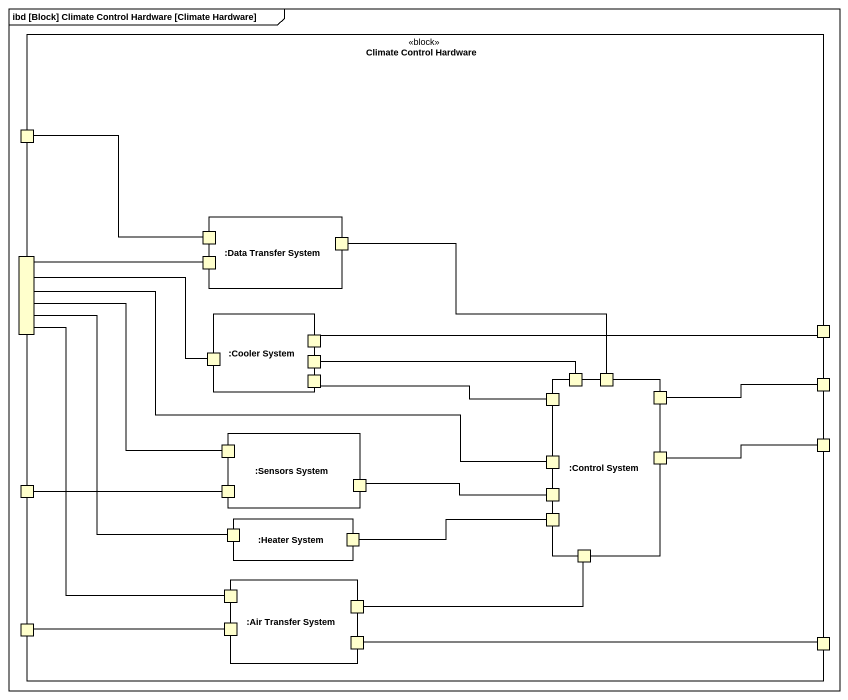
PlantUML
@startuml
mainframe ibd [Block] Climate Control Hardware [Climate Hardware]
rectangle "Climate Control Hardware" as Climate_Control_Hardware <<block>> {
  port " " as port1 #FFFFCC
  rectangle ":Data Transfer System" as Data_Transfer_System {
    port " " as port2 #FFFFCC
    port " " as port3 #FFFFCC
    port " " as port5 #FFFFCC
  }
  port " " as port4 #FFFFCC
  rectangle ":Cooler System" as Cooler_System {
    port " " as port6 #FFFFCC
    port " " as port7 #FFFFCC
    port " " as port8 #FFFFCC
    port " " as port10 #FFFFCC
  }
  port " " as port9 #FFFFCC
  rectangle ":Control System" as Control_System {
    port " " as port11 #FFFFCC
    port " " as port12 #FFFFCC
    port " " as port13 #FFFFCC
    port " " as port14 #FFFFCC
    port " " as port17 #FFFFCC
    port " " as port18 #FFFFCC
    port " " as port23 #FFFFCC
    port " " as port24 #FFFFCC
    port " " as port27 #FFFFCC
  }
  port " " as port15 #FFFFCC
  rectangle ":Sensors System" as Sensors_System {
    port " " as port16 #FFFFCC
    port " " as port21 #FFFFCC
    port " " as port22 #FFFFCC
  }
  port " " as port19 #FFFFCC
  port " " as port20 #FFFFCC
  rectangle ":Heater System" as Heater_System {
    port " " as port25 #FFFFCC
    port " " as port26 #FFFFCC
  }
  rectangle ":Air Transfer System" as Air_Transfer_System {
    port " " as port28 #FFFFCC
    port " " as port30 #FFFFCC
    port " " as port31 #FFFFCC
    port " " as port32 #FFFFCC
  }
  port " " as port29 #FFFFCC
  port " " as port33 #FFFFCC
}
port2 -left- port1
port3 -right- port13
port5 -left- port4
port6 -left- port4
port7 -right- port9
port8 -right- port12
port11 -left- port10
port14 -right- port15
port16 -up- port4
port17 -left- port4
port18 -right- port19
port20 -right- port21
port22 -right- port24
port25 -up- port4
port26 -right- port23
port28 -up- port4
port29 -right- port30
port31 -right- port27
port33 -left- port32
@enduml
